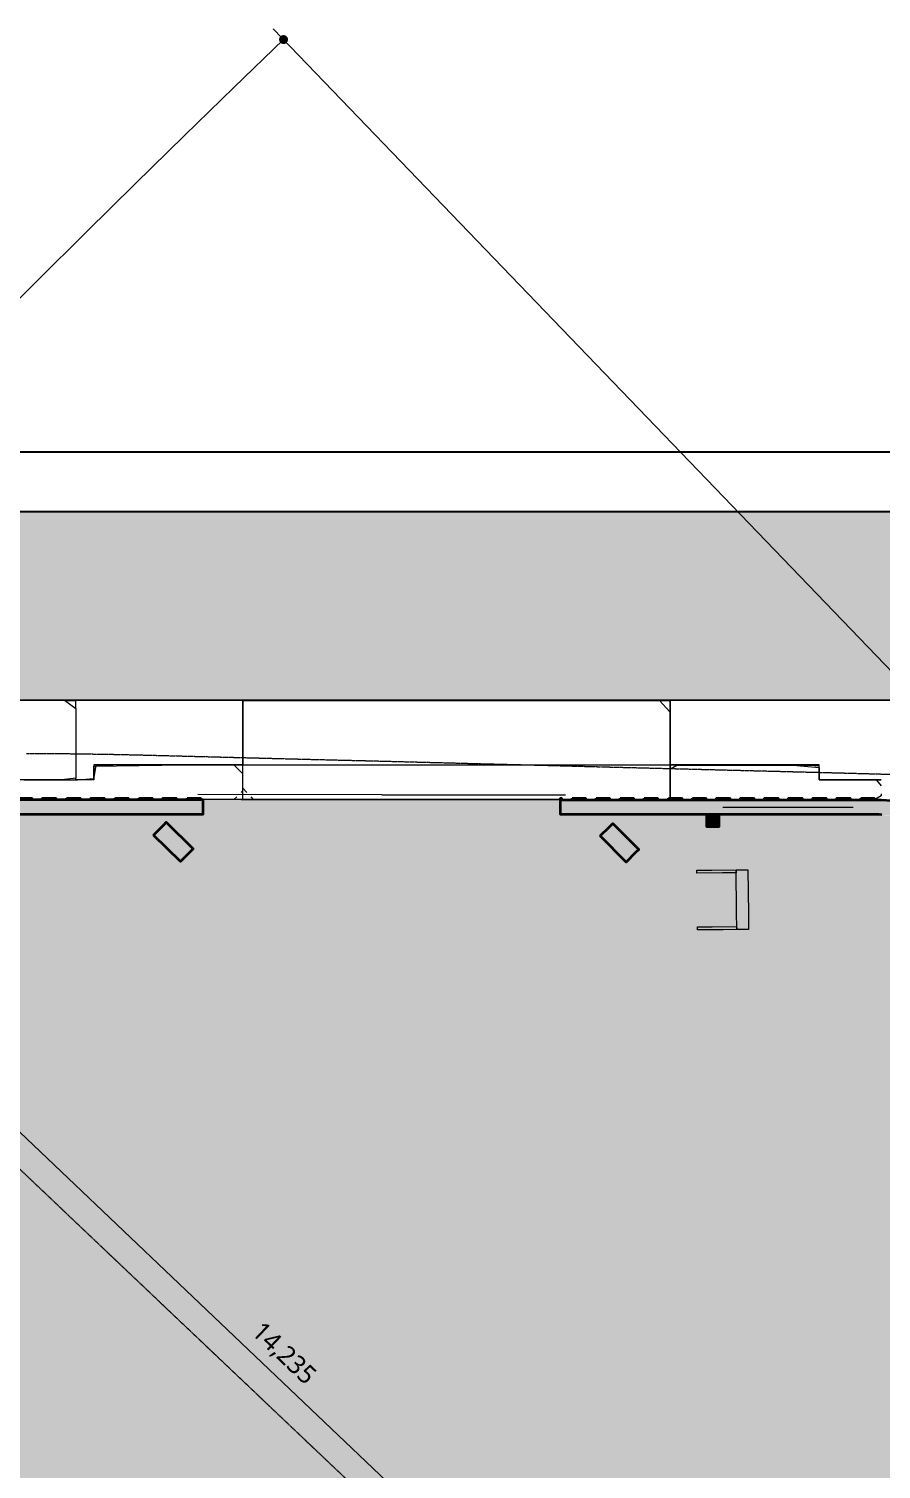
# Model space of a CAD drawing. Header units: millimetres. Extents: x -31757 to 121236, y -27283 to 63658.
# Drawn here: x 46065 to 54641, y 49174 to 63658 of the extents above; entities that cross this region are included whole.
import ezdxf

# ---------------------------------------------------------------- set-up
doc = ezdxf.new("R2010")
doc.units = ezdxf.units.MM
for name, pattern in [('DASHDOT', [3.556, 2.54, -0.508, 0, -0.508]), ('DASHED', [1.524, 1.27, -0.254]), ('PHANTOM', [6.35, 3.175, -0.635, 0.635, -0.635, 0.635, -0.635])]:
    doc.linetypes.add(name, pattern=pattern)
for name, color, linetype, lineweight in [('01_切断（構造・壁）', 7, 'Continuous', 35), ('02_切断（家具）', 8, 'Continuous', 18), ('06_部屋の色', 8, 'Continuous', 0), ('07_切断（建具）', 7, 'Continuous', 18), ('10_見えがかり', 7, 'Continuous', 13), ('13_見えがかり（窓台・隠れた窓）', 7, 'DASHED', 9), ('20_上部（屋根の外形・梁）', 8, 'PHANTOM', 9), ('30_敷地・外構', 8, 'Continuous', 9), ('50_寸法', 3, 'Continuous', 9), ('70_断面の位置', 6, 'DASHDOT', 9), ('90_図枠', 7, 'Continuous', 25)]:
    doc.layers.add(name, color=color, linetype=linetype, lineweight=lineweight)
doc.styles.add('JP', font='NotoSansCJKjp-Regular.otf')

msp = doc.modelspace()

# ---------------------------------------------------------------- hatches: boundary and pattern name
at = {"layer": '01_切断（構造・壁）'}
for points in [[(45962, 55922), (46053, 55922), (46097, 55922), (46097, 55917), (46097, 55907), (46053, 55907), (45962, 55907), (45962, 55912)], [(46247, 55922), (46339, 55922), (46339, 55917), (46339, 55907), (46247, 55907), (46204, 55907), (46204, 55912), (46204, 55922)], [(46446, 55922), (46537, 55922), (46581, 55922), (46581, 55917), (46581, 55907), (46537, 55907), (46446, 55907), (46446, 55912)], [(46732, 55922), (46823, 55922), (46823, 55917), (46823, 55907), (46732, 55907), (46688, 55907), (46688, 55912), (46688, 55922)], [(46930, 55922), (47022, 55922), (47065, 55922), (47065, 55917), (47065, 55907), (47022, 55907), (46930, 55907), (46930, 55912)], [(47172, 55922), (47264, 55922), (47307, 55922), (47307, 55917), (47307, 55907), (47264, 55907), (47172, 55907), (47172, 55911)], [(47458, 55922), (47549, 55922), (47549, 55917), (47549, 55907), (47458, 55907), (47414, 55907), (47414, 55911), (47414, 55922)], [(47657, 55922), (47748, 55922), (47792, 55922), (47792, 55917), (47792, 55907), (47748, 55907), (47657, 55907), (47657, 55911)], [(51420, 55921), (51424, 55921), (51424, 55916), (51424, 55906), (51420, 55906), (51416, 55906), (51416, 55914), (51416, 55921)], [(51531, 55921), (51623, 55921), (51666, 55921), (51666, 55916), (51666, 55906), (51623, 55906), (51531, 55906), (51531, 55911)], [(51773, 55921), (51865, 55921), (51884, 55921), (51908, 55921), (51908, 55916), (51908, 55906), (51884, 55906), (51865, 55906), (51773, 55906), (51773, 55911)], [(52015, 55921), (52107, 55921), (52150, 55921), (52150, 55916), (52150, 55906), (52107, 55906), (52015, 55906), (52015, 55911)], [(52257, 55921), (52349, 55921), (52372, 55921), (52392, 55921), (52392, 55916), (52392, 55906), (52372, 55906), (52349, 55906), (52257, 55906), (52257, 55911)], [(52500, 55921), (52591, 55921), (52635, 55921), (52635, 55916), (52635, 55906), (52591, 55906), (52500, 55906), (52500, 55911)], [(52742, 55921), (52833, 55921), (52877, 55921), (52877, 55916), (52877, 55906), (52833, 55906), (52742, 55906), (52742, 55911)], [(53072, 55921), (53119, 55921), (53119, 55911), (53119, 55906), (53072, 55906), (53025, 55906), (52984, 55906), (52984, 55911), (52984, 55921), (53025, 55921)], [(53273, 55921), (53361, 55921), (53361, 55911), (53361, 55906), (53273, 55906), (53226, 55906), (53226, 55916), (53226, 55921)], [(53515, 55921), (53603, 55921), (53603, 55911), (53603, 55906), (53515, 55906), (53468, 55906), (53468, 55916), (53468, 55921)], [(53757, 55921), (53845, 55921), (53845, 55911), (53845, 55906), (53757, 55906), (53710, 55906), (53710, 55915), (53710, 55921)], [(53999, 55921), (54087, 55921), (54087, 55911), (54087, 55906), (53999, 55906), (53952, 55906), (53952, 55915), (53952, 55921)], [(54242, 55921), (54330, 55921), (54330, 55911), (54330, 55906), (54242, 55906), (54195, 55906), (54195, 55915), (54195, 55921)], [(54437, 55921), (54528, 55921), (54572, 55921), (54572, 55916), (54572, 55906), (54528, 55906), (54437, 55906), (54437, 55910)], [(42709, 54305), (42721, 54326), (42721, 54327), (42721, 54327), (42723, 54330), (42830, 54500), (42882, 54582), (43005, 54741), (43064, 54818), (43126, 54884), (43202, 54965), (43268, 55035), (43419, 55168), (43461, 55204), (43491, 55231), (43613, 55319), (43655, 55349), (43688, 55373), (43733, 55406), (43741, 55410), (43747, 55414), (43749, 55415), (43781, 55434), (43990, 55556), (43998, 55559), (44024, 55572), (44261, 55681), (44274, 55685), (44296, 55693), (44481, 55758), (44542, 55779), (44795, 55841), (44831, 55850), (44831, 55850), (44833, 55850), (44868, 55855), (44933, 55865), (45115, 55891), (45117, 55891), (45126, 55893), (45328, 55902), (45411, 55906), (45424, 55907), (46620, 55907), (47816, 55907), (47816, 55832), (47816, 55757), (46622, 55757), (45427, 55757), (45233, 55748), (45141, 55743), (45138, 55743), (45136, 55743), (45136, 55742), (45136, 55742), (45101, 55737), (44860, 55702), (44849, 55700), (44825, 55694), (44585, 55635), (44559, 55626), (44551, 55623), (44317, 55541), (44316, 55541), (44285, 55527), (44060, 55423), (44048, 55416), (44029, 55405), (43825, 55286), (43825, 55285), (43824, 55285), (43815, 55280), (43660, 55168), (43585, 55114), (43515, 55052), (43441, 54987), (43372, 54927), (43241, 54787), (43199, 54743), (43178, 54720), (43091, 54608), (43061, 54568), (43005, 54496), (42949, 54407), (42901, 54331), (42884, 54304), (42852, 54253), (42851, 54251), (42851, 54251), (42851, 54251), (42851, 54251), (42851, 54251), (42816, 54189), (42814, 54185), (42788, 54140), (42772, 54121), (42746, 54092), (42718, 54059), (42695, 54032), (42676, 54009), (42672, 54004), (42665, 53996), (42622, 53945), (42610, 53930), (42598, 53916), (42559, 53862), (42488, 53765), (42355, 53570), (42325, 53526), (41113, 51748), (40747, 51211), (40314, 50575), (40169, 50363), (40157, 50371), (40151, 50375), (40146, 50378), (40045, 50447), (40045, 50447), (40045, 50447), (40624, 51296), (40906, 51710), (40989, 51832), (41117, 52021), (41711, 52891), (41788, 53004), (41800, 53023), (41875, 53131), (42062, 53407), (42178, 53576), (42226, 53647), (42366, 53852), (42406, 53907), (42480, 54008), (42499, 54032), (42510, 54044), (42532, 54071), (42554, 54097), (42564, 54109), (42589, 54139), (42604, 54157), (42641, 54199), (42656, 54216), (42665, 54227), (42698, 54285)], [(56498, 55271), (56626, 55173), (56631, 55169), (56657, 55144), (56789, 55020), (56858, 54956), (57313, 54483), (57890, 53884), (57919, 53854), (57978, 53793), (58347, 53409), (59709, 51995), (59778, 51924), (59994, 51700), (60203, 51483), (60203, 51482), (60204, 51482), (60252, 51431), (60252, 51431), (60252, 51431), (60257, 51426), (60318, 51363), (60382, 51297), (60382, 51297), (60389, 51289), (61246, 52102), (61800, 52628), (62000, 52817), (62487, 53279), (62569, 53358), (62636, 53419), (62652, 53434), (63662, 54365), (63904, 54588), (63907, 54591), (63910, 54594), (64509, 55146), (64779, 55394), (64819, 55351), (64880, 55284), (64493, 54927), (64012, 54484), (64006, 54478), (64006, 54478), (64006, 54478), (62754, 53324), (62738, 53309), (62671, 53248), (62635, 53214), (62590, 53170), (61903, 52519), (61547, 52181), (61349, 51993), (60493, 51181), (59913, 50614), (59649, 50356), (59498, 50209), (58346, 49082), (58231, 48967), (58158, 48893), (58107, 48842), (58064, 48799), (58056, 48806), (57993, 48869), (57957, 48904), (58052, 48999), (58150, 49099), (58240, 49189), (59479, 50400), (59545, 50464), (60282, 51184), (60150, 51322), (60002, 51475), (59901, 51580), (59841, 51521), (59829, 51509), (59793, 51474), (59718, 51551), (59688, 51582), (59719, 51612), (59774, 51665), (59779, 51670), (59797, 51688), (59563, 51931), (59563, 51931), (58038, 53514), (58037, 53516), (57313, 54267), (57206, 54378), (56915, 54681), (56752, 54849), (56618, 54975), (56552, 55037), (56534, 55055), (56365, 55184), (56298, 55235), (56120, 55345), (56046, 55390), (55860, 55481), (55831, 55495), (55780, 55520), (55587, 55591), (55540, 55608), (55501, 55622), (55304, 55673), (55214, 55696), (55072, 55718), (55014, 55726), (54992, 55730), (54921, 55740), (54718, 55751), (54707, 55751), (54664, 55753), (54647, 55754), (54622, 55756), (54529, 55756), (54490, 55756), (54464, 55756), (54449, 55756), (53616, 55756), (53595, 55756), (52480, 55756), (52404, 55756), (52232, 55756), (52090, 55756), (51416, 55756), (51416, 55756), (51416, 55756), (51416, 55906), (53021, 55906), (53596, 55906), (54270, 55906), (54451, 55906), (54453, 55906), (54491, 55906), (54584, 55906), (54625, 55906), (54626, 55906), (54626, 55906), (54765, 55899), (54769, 55898), (54885, 55892), (54936, 55890), (55079, 55868), (55143, 55859), (55244, 55843), (55379, 55809), (55384, 55807), (55395, 55804), (55546, 55766), (55629, 55735), (55681, 55716), (55835, 55660), (55838, 55658), (55838, 55658), (55838, 55658), (55846, 55654), (55968, 55595), (56075, 55543), (56119, 55522), (56241, 55447), (56384, 55358), (56431, 55322)], [(47321, 55551), (47426, 55658), (47447, 55679), (47719, 55413), (47692, 55385), (47593, 55284)], [(51814, 55542), (51904, 55631), (51941, 55668), (52202, 55406), (52169, 55374), (52074, 55279)], [(52998, 55753), (53004, 55753), (53008, 55753), (53008, 55747), (53008, 55743), (53008, 55737), (53008, 55733), (53008, 55727), (53008, 55723), (53008, 55717), (53008, 55713), (53008, 55707), (53008, 55703), (53008, 55697), (53008, 55693), (53008, 55687), (53008, 55683), (53008, 55677), (53008, 55673), (53008, 55667), (53008, 55663), (53008, 55657), (53008, 55653), (53008, 55647), (53008, 55643), (53008, 55637), (53008, 55633), (53001, 55633), (52998, 55633), (52991, 55633), (52988, 55633), (52981, 55633), (52978, 55633), (52971, 55633), (52968, 55633), (52961, 55633), (52958, 55633), (52951, 55633), (52948, 55633), (52941, 55633), (52938, 55633), (52931, 55633), (52928, 55633), (52921, 55633), (52918, 55633), (52911, 55633), (52908, 55633), (52901, 55633), (52898, 55633), (52891, 55633), (52888, 55633), (52888, 55640), (52888, 55643), (52888, 55650), (52888, 55653), (52888, 55660), (52888, 55663), (52888, 55670), (52888, 55673), (52888, 55680), (52888, 55683), (52888, 55690), (52888, 55693), (52888, 55700), (52888, 55703), (52888, 55710), (52888, 55713), (52888, 55720), (52888, 55723), (52888, 55730), (52888, 55733), (52888, 55740), (52888, 55743), (52888, 55750), (52888, 55753), (52894, 55753), (52898, 55753), (52904, 55753), (52908, 55753), (52914, 55753), (52918, 55753), (52924, 55753), (52928, 55753), (52934, 55753), (52938, 55753), (52944, 55753), (52948, 55753), (52954, 55753), (52958, 55753), (52964, 55753), (52968, 55753), (52974, 55753), (52978, 55753), (52984, 55753), (52988, 55753), (52994, 55753)]]:
    msp.add_hatch(color=7, dxfattribs=at).paths.add_polyline_path(points)
at = {"layer": '02_切断（家具）'}
for points in [[(53182, 55179), (53182, 55170), (53046, 55169), (52788, 55167), (52788, 55179), (52788, 55197), (52937, 55198), (53182, 55200)], [(53182, 55200), (53217, 55201), (53300, 55201), (53305, 54762), (53306, 54602), (53273, 54601), (53188, 54600), (53186, 54782)], [(52793, 54609), (52793, 54627), (52942, 54628), (53187, 54630), (53188, 54610), (53188, 54600), (53052, 54599), (52793, 54597), (52793, 54609)]]:
    msp.add_hatch(color=8, dxfattribs=at).paths.add_polyline_path(points)
at = {"layer": '06_部屋の色', "true_color": 0xf6e3a4}
h = msp.add_hatch(color=8, dxfattribs=at)
h.paths.add_polyline_path([(37122, 42081), (37461, 42485), (37800, 42888), (36072, 44349), (39235, 48988), (39431, 49277), (39323, 49374), (39317, 49379), (39497, 49643), (39611, 49541), (39796, 49811), (39687, 49908), (39681, 49914), (39862, 50178), (39976, 50075), (40010, 50125), (40041, 50171), (41256, 51954), (41149, 52052), (41143, 52058), (41324, 52323), (41429, 52225), (41436, 52219), (41622, 52490), (41515, 52589), (41509, 52595), (41690, 52860), (41802, 52756), (41822, 52784), (42461, 53722), (42490, 53764), (42586, 53896), (42600, 53915), (42604, 53920), (42709, 54046), (42719, 54058), (42788, 54137), (42790, 54139), (42852, 54249), (42854, 54252), (42854, 54252), (42856, 54255), (43006, 54495), (43009, 54498), (43180, 54719), (43182, 54722), (43373, 54925), (43377, 54928), (43586, 55112), (43590, 55115), (43816, 55278), (43818, 55279), (44025, 55400), (44061, 55421), (44278, 55521), (44318, 55540), (44544, 55619), (44585, 55633), (44818, 55690), (44860, 55700), (45097, 55735), (45140, 55741), (45141, 55741), (45145, 55741), (45427, 55755), (45483, 55755), (47818, 55755), (47818, 55903), (47818, 55907), (51414, 55906), (51414, 55760), (51414, 55754), (51454, 55754), (51466, 55754), (54574, 55754), (54614, 55754), (54615, 55754), (54622, 55754), (54623, 55753), (54625, 55753), (54626, 55753), (54921, 55738), (54925, 55738), (55214, 55694), (55218, 55693), (55501, 55620), (55505, 55619), (55779, 55518), (55782, 55516), (56045, 55389), (56049, 55387), (56297, 55233), (56300, 55231), (56532, 55053), (56533, 55052), (56745, 54854), (56751, 54848), (56772, 54826), (56777, 54821), (56821, 54775), (56992, 54598), (59428, 52068), (59747, 51737), (59781, 51701), (59794, 51688), (59792, 51686), (59686, 51582), (59788, 51476), (59791, 51473), (59705, 51389), (59196, 50899), (59144, 50848), (59044, 50950), (59038, 50957), (59034, 50953), (59034, 50953), (59033, 50952), (59030, 50949), (58743, 50667), (58402, 50335), (58400, 50333), (58394, 50327), (57903, 49840), (57893, 49829), (57459, 49402), (57564, 49297), (57567, 49294), (57503, 49231), (57154, 48880), (56803, 48531), (56319, 48038), (56154, 47872), (56046, 47978), (55702, 47632), (55696, 47625), (55514, 47438), (55619, 47335), (55623, 47332), (55471, 47175), (55131, 46829), (54643, 46321), (54162, 45825), (53815, 45458), (53743, 45383), (53638, 45483), (53633, 45488), (53421, 45268), (53528, 45166), (53531, 45163), (53479, 45109), (52997, 44595), (52522, 44093), (52296, 43849), (52190, 43948), (52185, 43952), (52072, 43830), (52068, 43826), (51743, 43480), (51738, 43475), (51736, 43472), (51731, 43467), (51730, 43466), (51273, 42967), (51269, 42963), (50788, 42443), (50778, 42432), (50471, 42092), (50464, 42085), (50123, 41712), (49662, 41198), (49653, 41188), (49653, 41188), (49652, 41187), (49194, 40681), (49189, 40674), (48872, 40316), (48867, 40311), (48535, 39939), (48530, 39933), (48073, 39411), (48066, 39403), (47609, 38885), (47437, 38687), (47550, 38589), (47552, 38587), (47406, 38418), (47074, 38038), (46616, 37502), (46165, 36979), (45852, 36609), (45591, 36302), (44601, 37139), (44292, 37400), (44790, 37987), (45303, 38587), (45805, 39171), (46310, 39752), (43445, 42248), (42931, 41656), (42419, 41062), (41910, 40467), (41390, 39854), (41350, 39806), (43641, 37870), (43190, 37334), (42701, 36749), (42376, 36358), (41893, 35774), (41891, 35772), (41888, 35772), (35948, 40658), (35946, 40662), (35947, 40665), (36615, 41474)])
h.paths.add_polyline_path([(52362, 48400), (52291, 48478), (52216, 48550), (52136, 48618), (52052, 48681), (51964, 48738), (51873, 48788), (51778, 48833), (51681, 48872), (51581, 48904), (51480, 48930), (51377, 48948), (51273, 48961), (51168, 48966), (51064, 48964), (50959, 48956), (50856, 48941), (50753, 48919), (50653, 48890), (50554, 48855), (50458, 48813), (50365, 48765), (50275, 48712), (50189, 48652), (50107, 48587), (50029, 48517), (49956, 48442), (49888, 48362), (49826, 48278), (49769, 48190), (49718, 48099), (49673, 48004), (49635, 47907), (49602, 47807), (49577, 47706), (49558, 47603), (49546, 47499), (49541, 47394), (49542, 47289), (49551, 47185), (49566, 47081), (49588, 46979), (49617, 46878), (49652, 46780), (49693, 46684), (49741, 46590), (49795, 46500), (49854, 46414), (49919, 46332), (49989, 46255), (50065, 46182), (50144, 46114), (50228, 46051), (50316, 45995), (50408, 45944), (50502, 45899), (50600, 45860), (50699, 45828), (50801, 45802), (50904, 45784), (51008, 45772), (51113, 45766), (51217, 45768), (51322, 45776), (51425, 45792), (51527, 45814), (51628, 45842), (51727, 45877), (51823, 45919), (51916, 45967), (52006, 46020), (52092, 46080), (52174, 46145), (52252, 46215), (52325, 46290), (52393, 46370), (52455, 46454), (52512, 46542), (52563, 46633), (52608, 46728), (52646, 46825), (52678, 46925), (52704, 47027), (52723, 47130), (52735, 47234), (52740, 47338), (52739, 47443), (52730, 47547), (52715, 47651), (52693, 47753), (52664, 47854), (52629, 47952), (52588, 48049), (52540, 48142), (52486, 48232), (52427, 48318)], flags=0)
at = {"layer": '30_敷地・外構'}
for points in [[(76237, 56906), (43237, 56910), (13241, 12904), (13241, 12689), (8535, 3143), (7508, 600), (600, 600), (600, 6600), (3132, 6878), (4651, 9733), (7846, 15113), (9591, 17889), (15132, 25269), (23701, 36199), (24022, 37246), (24920, 38564), (24512, 38842), (24533, 38911), (22109, 41084), (34079, 57232), (31966, 58800), (76237, 58800)], [(13241, 12904), (13242, 907), (600, 908), (600, 58800), (83500, 58800), (83500, 903), (76239, 903), (76243, 56906), (43237, 56910)]]:
    msp.add_hatch(color=8, dxfattribs=at).paths.add_polyline_path(points)
at = {"layer": '50_寸法'}
msp.add_hatch(color=7, dxfattribs=at).paths.add_polyline_path([(48663, 63522), (48657, 63516), (48650, 63511), (48642, 63507), (48633, 63505), (48625, 63505), (48616, 63507), (48608, 63510), (48600, 63515), (48594, 63521), (48589, 63528), (48585, 63536), (48584, 63545), (48583, 63554), (48585, 63563), (48588, 63571), (48593, 63578), (48599, 63585), (48606, 63590), (48615, 63593), (48623, 63595), (48632, 63595), (48641, 63593), (48649, 63590), (48656, 63585), (48663, 63579), (48668, 63572), (48671, 63564), (48673, 63555), (48673, 63546), (48671, 63538), (48668, 63530)])

# ---------------------------------------------------------------- linework, layer by layer
at = {"layer": '01_切断（構造・壁）'}
for points in [[(45962, 55922), (46053, 55922), (46097, 55922), (46097, 55917), (46097, 55907), (46053, 55907), (45962, 55907), (45962, 55912), (45962, 55922)], [(46247, 55922), (46339, 55922), (46339, 55917), (46339, 55907), (46247, 55907), (46204, 55907), (46204, 55912), (46204, 55922), (46247, 55922)], [(46446, 55922), (46537, 55922), (46581, 55922), (46581, 55917), (46581, 55907), (46537, 55907), (46446, 55907), (46446, 55912), (46446, 55922)], [(46732, 55922), (46823, 55922), (46823, 55917), (46823, 55907), (46732, 55907), (46688, 55907), (46688, 55912), (46688, 55922), (46732, 55922)], [(46930, 55922), (47022, 55922), (47065, 55922), (47065, 55917), (47065, 55907), (47022, 55907), (46930, 55907), (46930, 55912), (46930, 55922)], [(47172, 55922), (47264, 55922), (47307, 55922), (47307, 55917), (47307, 55907), (47264, 55907), (47172, 55907), (47172, 55911), (47172, 55922)], [(47458, 55922), (47549, 55922), (47549, 55917), (47549, 55907), (47458, 55907), (47414, 55907), (47414, 55911), (47414, 55922), (47458, 55922)], [(47657, 55922), (47748, 55922), (47792, 55922), (47792, 55917), (47792, 55907), (47748, 55907), (47657, 55907), (47657, 55911), (47657, 55922)], [(51420, 55921), (51424, 55921), (51424, 55916), (51424, 55906), (51420, 55906), (51416, 55906), (51416, 55914), (51416, 55921), (51420, 55921)], [(51531, 55921), (51623, 55921), (51666, 55921), (51666, 55916), (51666, 55906), (51623, 55906), (51531, 55906), (51531, 55911), (51531, 55921)], [(51773, 55921), (51865, 55921), (51884, 55921), (51908, 55921), (51908, 55916), (51908, 55906), (51884, 55906), (51865, 55906), (51773, 55906), (51773, 55911), (51773, 55921)], [(52015, 55921), (52107, 55921), (52150, 55921), (52150, 55916), (52150, 55906), (52107, 55906), (52015, 55906), (52015, 55911), (52015, 55921)], [(52257, 55921), (52349, 55921), (52372, 55921), (52392, 55921), (52392, 55916), (52392, 55906), (52372, 55906), (52349, 55906), (52257, 55906), (52257, 55911), (52257, 55921)], [(52500, 55921), (52591, 55921), (52635, 55921), (52635, 55916), (52635, 55906), (52591, 55906), (52500, 55906), (52500, 55911), (52500, 55921)], [(52742, 55921), (52833, 55921), (52877, 55921), (52877, 55916), (52877, 55906), (52833, 55906), (52742, 55906), (52742, 55911), (52742, 55921)], [(53072, 55921), (53119, 55921), (53119, 55911), (53119, 55906), (53072, 55906), (53025, 55906), (52984, 55906), (52984, 55911), (52984, 55921), (53025, 55921), (53072, 55921)], [(53273, 55921), (53361, 55921), (53361, 55911), (53361, 55906), (53273, 55906), (53226, 55906), (53226, 55916), (53226, 55921), (53273, 55921)], [(53515, 55921), (53603, 55921), (53603, 55911), (53603, 55906), (53515, 55906), (53468, 55906), (53468, 55916), (53468, 55921), (53515, 55921)], [(53757, 55921), (53845, 55921), (53845, 55911), (53845, 55906), (53757, 55906), (53710, 55906), (53710, 55915), (53710, 55921), (53757, 55921)], [(53999, 55921), (54087, 55921), (54087, 55911), (54087, 55906), (53999, 55906), (53952, 55906), (53952, 55915), (53952, 55921), (53999, 55921)], [(54242, 55921), (54330, 55921), (54330, 55911), (54330, 55906), (54242, 55906), (54195, 55906), (54195, 55915), (54195, 55921), (54242, 55921)], [(54437, 55921), (54528, 55921), (54572, 55921), (54572, 55916), (54572, 55906), (54528, 55906), (54437, 55906), (54437, 55910), (54437, 55921)], [(45424, 55907), (46620, 55907), (47816, 55907), (47816, 55832), (47816, 55757), (46622, 55757), (45427, 55757)], [(54647, 55754), (54622, 55756), (54529, 55756), (54490, 55756), (54464, 55756), (54449, 55756), (53616, 55756), (53595, 55756), (52480, 55756), (52404, 55756), (52232, 55756), (52090, 55756), (51416, 55756), (51416, 55756), (51416, 55756), (51416, 55906), (53021, 55906), (53596, 55906), (54270, 55906), (54451, 55906), (54453, 55906), (54491, 55906), (54584, 55906), (54625, 55906), (54626, 55906), (54626, 55906), (54765, 55899)], [(47321, 55551), (47426, 55658), (47447, 55679), (47719, 55413), (47692, 55385), (47593, 55284), (47321, 55551)], [(51814, 55542), (51904, 55631), (51941, 55668), (52202, 55406), (52169, 55374), (52074, 55279), (51814, 55542)], [(52998, 55753), (53004, 55753), (53008, 55753), (53008, 55747), (53008, 55743), (53008, 55737), (53008, 55733), (53008, 55727), (53008, 55723), (53008, 55717), (53008, 55713), (53008, 55707), (53008, 55703), (53008, 55697), (53008, 55693), (53008, 55687), (53008, 55683), (53008, 55677), (53008, 55673), (53008, 55667), (53008, 55663), (53008, 55657), (53008, 55653), (53008, 55647), (53008, 55643), (53008, 55637), (53008, 55633), (53001, 55633), (52998, 55633), (52991, 55633), (52988, 55633), (52981, 55633), (52978, 55633), (52971, 55633), (52968, 55633), (52961, 55633), (52958, 55633), (52951, 55633), (52948, 55633), (52941, 55633), (52938, 55633), (52931, 55633), (52928, 55633), (52921, 55633), (52918, 55633), (52911, 55633), (52908, 55633), (52901, 55633), (52898, 55633), (52891, 55633), (52888, 55633), (52888, 55640), (52888, 55643), (52888, 55650), (52888, 55653), (52888, 55660), (52888, 55663), (52888, 55670), (52888, 55673), (52888, 55680), (52888, 55683), (52888, 55690), (52888, 55693), (52888, 55700), (52888, 55703), (52888, 55710), (52888, 55713), (52888, 55720), (52888, 55723), (52888, 55730), (52888, 55733), (52888, 55740), (52888, 55743), (52888, 55750), (52888, 55753), (52894, 55753), (52898, 55753), (52904, 55753), (52908, 55753), (52914, 55753), (52918, 55753), (52924, 55753), (52928, 55753), (52934, 55753), (52938, 55753), (52944, 55753), (52948, 55753), (52954, 55753), (52958, 55753), (52964, 55753), (52968, 55753), (52974, 55753), (52978, 55753), (52984, 55753), (52988, 55753), (52994, 55753), (52998, 55753)]]:
    msp.add_lwpolyline(points, dxfattribs=at)
at = {"layer": '02_切断（家具）'}
for points in [[(53182, 55179), (53182, 55170), (53046, 55169), (52788, 55167), (52788, 55179), (52788, 55197), (52937, 55198), (53182, 55200), (53182, 55179)], [(53182, 55200), (53217, 55201), (53300, 55201), (53305, 54762), (53306, 54602), (53273, 54601), (53188, 54600), (53186, 54782), (53182, 55200)], [(52793, 54609), (52793, 54627), (52942, 54628), (53187, 54630), (53188, 54610), (53188, 54600), (53052, 54599), (52793, 54597), (52793, 54609), (52793, 54609)]]:
    msp.add_lwpolyline(points, dxfattribs=at)
at = {"layer": '07_切断（建具）'}
for points in [[(49616, 55956), (47766, 55958)], [(49616, 55956), (51466, 55954)]]:
    msp.add_lwpolyline(points, dxfattribs=at)
at = {"layer": '10_見えがかり'}
for points in [[(46032, 56907), (46426, 56907), (46538, 56824), (46538, 56590), (46538, 56473), (46538, 56357), (46538, 56123), (46398, 56107), (46234, 56107), (45742, 56107)], [(46433, 56904), (46536, 56904)], [(46538, 56826), (46538, 56907), (47378, 56907), (48218, 56907), (48218, 56744), (48218, 56663), (48218, 56582), (48218, 56500), (48218, 56256), (48031, 56257), (47843, 56257), (47656, 56257), (47468, 56257), (47281, 56257), (46906, 56257), (46718, 56257), (46718, 56219), (46718, 56163), (46718, 56125), (46718, 56107), (46696, 56107), (46673, 56107), (46628, 56107), (46606, 56107), (46583, 56107), (46561, 56107), (46538, 56107), (46538, 56121)], [(48220, 56905), (48441, 56905), (48661, 56905), (49102, 56905), (49323, 56904), (49764, 56904), (49984, 56904), (50205, 56904), (50425, 56904), (50646, 56904), (51087, 56904), (51307, 56904), (51748, 56904), (51969, 56904), (52410, 56904), (52516, 56790)], [(52414, 56903), (52516, 56903)], [(52518, 56662), (52518, 56743), (52518, 56906), (53049, 56906), (53315, 56906), (53846, 56906), (54112, 56906), (54641, 56906)], [(54641, 56105), (54565, 56105), (54486, 56105), (54408, 56105), (54330, 56105), (54252, 56105), (54174, 56105), (54096, 56106), (54018, 56106), (54018, 56124), (54018, 56162), (54018, 56181), (54018, 56199), (54018, 56218), (54018, 56237), (54018, 56256), (53831, 56256), (53643, 56256), (53268, 56256), (52518, 56256), (52518, 56337), (52518, 56418), (52518, 56500), (52518, 56662)], [(46720, 56109), (46743, 56255), (46914, 56255)], [(48130, 56255), (48216, 56168), (48216, 55995), (48201, 55980)], [(48260, 55980), (48220, 56023), (48220, 56243), (48220, 56256)], [(52516, 56256), (52516, 55923)], [(52520, 55923), (52520, 56011), (52520, 56113), (52520, 56216), (52585, 56254), (52894, 56254)], [(52894, 56254), (52996, 56254), (53407, 56254), (53510, 56254), (53819, 56254), (53921, 56254), (54016, 56246)], [(46398, 56105), (46538, 56105)], [(46718, 56105), (46720, 56105), (46720, 56105)], [(54594, 56103), (54641, 56047)], [(48157, 55936), (48129, 55909), (47956, 55909), (47794, 55909)], [(51414, 55908), (51414, 55908), (51193, 55908), (50973, 55908), (50532, 55908), (50311, 55908), (50091, 55908), (49870, 55908), (49429, 55908), (49209, 55908), (48768, 55908), (48547, 55908), (48327, 55908), (48301, 55936)], [(54641, 55966), (54641, 55945), (54577, 55908)], [(46202, 55909), (46099, 55909)], [(46444, 55909), (46396, 55909), (46341, 55909)], [(46686, 55909), (46583, 55909)], [(46928, 55909), (46825, 55909)], [(47170, 55909), (47067, 55909)], [(47412, 55909), (47309, 55909)], [(47655, 55909), (47609, 55909), (47551, 55909)], [(48323, 55909), (48133, 55909)], [(54641, 55908), (54582, 55908)]]:
    msp.add_lwpolyline(points, dxfattribs=at)
at = {"layer": '13_見えがかり（窓台・隠れた窓）'}
msp.add_lwpolyline([(53048, 55831), (54358, 55831)], dxfattribs=at)
at = {"layer": '20_上部（屋根の外形・梁）'}
msp.add_lwpolyline([(46042, 56371), (46294, 56370), (46346, 56370), (46346, 56370), (46394, 56370), (46570, 56368), (46570, 56368), (46615, 56367), (46615, 56367), (46894, 56363), (46960, 56361), (46961, 56361), (46994, 56361), (47189, 56356), (47194, 56356), (47196, 56356), (47196, 56356), (47196, 56356), (47197, 56356), (47197, 56356), (47781, 56341), (48360, 56326), (48941, 56311), (49516, 56297), (50093, 56282), (50093, 56282), (50665, 56267), (50665, 56267), (51235, 56253), (51235, 56253), (51829, 56237), (51829, 56237), (52420, 56222), (53007, 56207), (53595, 56192), (54180, 56177), (54180, 56177), (54325, 56173), (54325, 56173), (54471, 56169), (54471, 56169), (54616, 56165), (54617, 56165), (54762, 56161)], dxfattribs=at)
at = {"layer": '30_敷地・外構'}
for points in [[(76237, 56906), (43237, 56910), (13241, 12904), (13241, 12689), (8535, 3143), (7508, 600), (600, 600), (600, 6600), (3132, 6878), (4651, 9733), (7846, 15113), (9591, 17889), (15132, 25269), (23701, 36199), (24022, 37246), (24920, 38564), (24512, 38842), (24533, 38911), (22109, 41084), (34079, 57232), (31966, 58800), (76237, 58800), (76237, 56906)], [(13241, 12904), (13242, 907), (600, 908), (600, 58800), (83500, 58800), (83500, 903), (76239, 903), (76243, 56906), (43237, 56910), (13241, 12904)], [(76240, 56903), (76236, 900), (13245, 904), (13244, 12903), (43238, 56907), (76240, 56903)], [(52518, 56906), (52518, 56864), (52518, 56823), (52518, 56781), (52518, 56739), (52518, 56698), (52518, 56656), (52518, 56614), (52518, 56573), (52518, 56531), (52518, 56489), (52518, 56448), (52518, 56406), (52518, 56364), (52518, 56323), (52518, 56281), (52518, 56239), (52518, 56198), (52518, 56156), (52518, 56114), (52518, 56073), (52518, 56031), (52518, 55989), (52518, 55948), (52518, 55906), (52339, 55906), (52160, 55906), (51981, 55906), (51802, 55906), (51622, 55906), (51443, 55906), (51264, 55906), (51085, 55906), (50906, 55906), (50727, 55906), (50547, 55906), (50368, 55906), (50189, 55906), (50010, 55906), (49831, 55906), (49652, 55906), (49472, 55906), (49293, 55906), (49114, 55906), (48935, 55906), (48756, 55906), (48577, 55906), (48397, 55906), (48218, 55906), (48218, 55948), (48218, 55990), (48218, 56032), (48218, 56073), (48218, 56115), (48218, 56157), (48218, 56198), (48218, 56240), (48218, 56282), (48218, 56323), (48218, 56365), (48218, 56407), (48218, 56448), (48218, 56490), (48218, 56532), (48218, 56573), (48218, 56615), (48218, 56657), (48218, 56698), (48218, 56740), (48218, 56782), (48218, 56823), (48218, 56865), (48218, 56907), (48398, 56907), (48577, 56907), (48756, 56907), (48935, 56907), (49114, 56907), (49293, 56906), (49473, 56906), (49652, 56906), (49831, 56906), (50010, 56906), (50189, 56906), (50368, 56906), (50548, 56906), (50727, 56906), (50906, 56906), (51085, 56906), (51264, 56906), (51443, 56906), (51623, 56906), (51802, 56906), (51981, 56906), (52160, 56906), (52339, 56906), (52518, 56906)], [(46017, 56107), (46287, 56107), (46556, 56107), (46718, 56119), (46718, 56150), (46718, 56182), (46718, 56213), (46718, 56244), (47631, 56257), (49152, 56256), (50672, 56256), (52193, 56256), (53714, 56256), (54018, 56231), (54018, 56199), (54018, 56168), (54018, 56137), (54018, 56106), (54145, 56106), (54271, 56106), (54398, 56106), (54524, 56106), (54626, 56106), (54628, 56106), (54630, 56105), (54632, 56105), (54634, 56105), (54636, 56105), (54638, 56105), (54639, 56105), (54640, 56105), (54642, 56105)], [(54643, 55913), (54640, 55905), (54636, 55905), (54633, 55905), (54629, 55905), (54625, 55906)], [(54625, 55906), (53287, 55906), (51949, 55906), (50611, 55906), (49273, 55906), (48203, 55906), (48203, 55906), (48203, 55906), (48203, 55906), (48203, 55906), (47878, 55907), (47066, 55907), (46253, 55907), (45441, 55907)]]:
    msp.add_lwpolyline(points, dxfattribs=at)
at = {"layer": '50_寸法'}
for points in [[(56388, 55490), (48524, 63658)], [(45657, 60636), (46148, 61125), (46641, 61613), (47136, 62100), (47632, 62585), (48129, 63068), (48628, 63550)], [(53637, 45273), (43323, 55083)]]:
    msp.add_lwpolyline(points, dxfattribs=at)
at = {"layer": '70_断面の位置'}
msp.add_lwpolyline([(69348, 30016), (41780, 56170)], dxfattribs=at)
at = {"layer": '90_図枠'}
for points in [[(0, 0), (84100, 0), (84100, 59400), (0, 59400)], [(600, 600), (83500, 600), (83500, 58800), (600, 58800)]]:
    msp.add_lwpolyline(points, close=True, dxfattribs=at)

# ---------------------------------------------------------------- texts
at = {"layer": '50_寸法', "insert": (48549, 50251), "char_height": 187.9, "attachment_point": 8, "rotation": 316.4355, "style": 'JP'}
msp.add_mtext('14,235', dxfattribs=at)

doc.saveas('drawing.dxf')
